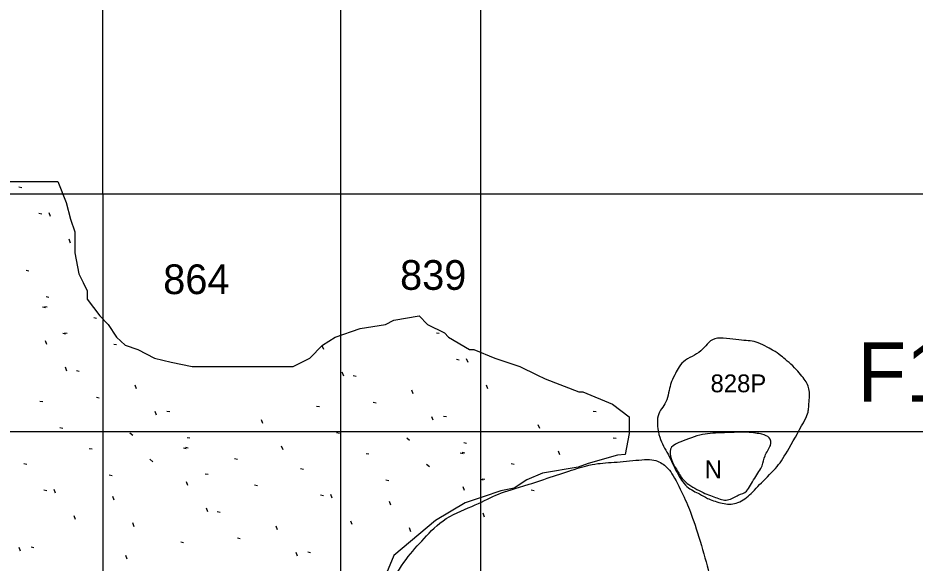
# Model space of a CAD drawing. Extents: x 161.9 to 213.3, y -308.9 to -257.7.
# Drawn here: x 187.29 to 194.83, y -273.11 to -268.52 of the extents above; entities that cross this region are included whole.
import ezdxf

# ---------------------------------------------------------------- set-up
doc = ezdxf.new("R2010")
doc.units = 0
for name, color, linetype in [('exc_ unit #', 7, 'Continuous'), ('feature labels', 7, 'Continuous'), ('Features', 7, 'Continuous'), ('Grid', 7, 'Continuous'), ('Hypo Footprint', 7, 'Continuous'), ('Level 14', 7, 'Continuous'), ('Modern Postholes', 7, 'Continuous')]:
    doc.layers.add(name, color=color, linetype=linetype)

msp = doc.modelspace()

# ---------------------------------------------------------------- linework, layer by layer
at = {"layer": 'Features'}
for p, q in [((187.294, -269.941), (187.318, -269.946)), ((187.463, -270.164), (187.487, -270.168)), ((187.56, -270.191), (187.548, -270.16)), ((187.729, -270.414), (187.717, -270.382)), ((187.355, -270.642), (187.379, -270.647)), ((187.523, -270.864), (187.547, -270.87)), ((187.494, -270.951), (187.518, -270.956)), ((187.509, -270.947), (187.533, -270.952)), ((187.924, -271.041), (187.947, -271.046)), ((187.663, -271.174), (187.687, -271.178)), ((187.677, -271.17), (187.701, -271.174)), ((190.807, -271.169), (190.831, -271.173)), ((187.53, -271.269), (187.518, -271.238)), ((188.093, -271.264), (188.115, -271.268)), ((189.859, -271.311), (189.847, -271.28)), ((190.975, -271.392), (190.999, -271.396)), ((191.073, -271.419), (191.061, -271.388)), ((187.699, -271.492), (187.687, -271.46)), ((187.779, -271.488), (187.802, -271.493)), ((190.027, -271.534), (190.015, -271.502)), ((190.107, -271.53), (190.131, -271.535)), ((188.284, -271.641), (188.272, -271.61)), ((191.241, -271.642), (191.229, -271.61)), ((187.947, -271.71), (187.971, -271.716)), ((190.613, -271.684), (190.601, -271.653)), ((187.471, -271.744), (187.495, -271.749)), ((189.799, -271.786), (189.823, -271.791)), ((190.275, -271.752), (190.299, -271.758)), ((188.453, -271.864), (188.441, -271.832)), ((188.54, -271.828), (188.564, -271.832)), ((192.127, -271.829), (192.151, -271.833)), ((189.348, -271.932), (189.336, -271.901)), ((190.781, -271.906), (190.769, -271.876)), ((190.868, -271.87), (190.892, -271.875)), ((191.676, -271.974), (191.664, -271.943)), ((187.639, -271.966), (187.663, -271.972)), ((188.229, -272.012), (188.253, -272.031)), ((189.967, -272.008), (189.991, -272.014)), ((188.709, -272.05), (188.733, -272.054)), ((190.557, -272.054), (190.581, -272.073)), ((191.037, -272.092), (191.061, -272.098)), ((192.295, -272.052), (192.319, -272.056)), ((187.887, -272.142), (187.911, -272.147)), ((188.68, -272.137), (188.703, -272.142)), ((188.695, -272.133), (188.718, -272.137)), ((189.517, -272.154), (189.505, -272.124)), ((191.845, -272.196), (191.833, -272.166)), ((188.397, -272.234), (188.421, -272.254)), ((189.109, -272.227), (189.133, -272.232)), ((190.215, -272.184), (190.239, -272.189)), ((191.008, -272.179), (191.032, -272.184)), ((191.023, -272.175), (191.047, -272.18)), ((187.336, -272.269), (187.36, -272.274)), ((189.664, -272.312), (189.688, -272.316)), ((190.725, -272.276), (190.749, -272.296)), ((191.437, -272.269), (191.461, -272.274)), ((188.055, -272.364), (188.079, -272.37)), ((188.863, -272.356), (188.887, -272.36)), ((188.716, -272.454), (188.704, -272.423)), ((189.277, -272.45), (189.301, -272.454)), ((190.383, -272.406), (190.407, -272.412)), ((191.044, -272.497), (191.032, -272.466)), ((191.177, -272.402), (191.201, -272.406)), ((191.191, -272.398), (191.215, -272.402)), ((187.505, -272.492), (187.529, -272.496)), ((187.602, -272.519), (187.59, -272.488)), ((188.096, -272.579), (188.084, -272.548)), ((189.833, -272.534), (189.857, -272.538)), ((189.93, -272.562), (189.918, -272.531)), ((191.605, -272.492), (191.629, -272.496)), ((190.424, -272.621), (190.412, -272.59)), ((188.885, -272.676), (188.873, -272.646)), ((188.964, -272.673), (188.988, -272.678)), ((191.213, -272.72), (191.201, -272.688)), ((187.771, -272.742), (187.759, -272.71)), ((188.265, -272.802), (188.253, -272.77)), ((190.099, -272.784), (190.087, -272.754)), ((189.47, -272.827), (189.458, -272.796)), ((190.593, -272.844), (190.581, -272.812)), ((189.133, -272.896), (189.157, -272.9)), ((187.309, -273.006), (187.297, -272.976)), ((187.397, -272.971), (187.421, -272.975)), ((188.656, -272.929), (188.68, -272.934)), ((188.205, -273.075), (188.193, -273.044)), ((189.639, -273.05), (189.627, -273.018)), ((189.725, -273.013), (189.749, -273.018))]:
    msp.add_line(p, q, dxfattribs=at)
for points in [[(185.184, -269.896), (187.375, -269.896), (187.622, -269.896), (187.693, -270.073), (187.728, -270.214), (187.764, -270.32), (187.764, -270.391), (187.764, -270.497), (187.799, -270.674), (187.834, -270.745), (187.87, -270.816), (187.87, -270.886), (187.976, -271.028), (188.046, -271.099), (188.117, -271.205), (188.188, -271.275), (188.294, -271.311), (188.435, -271.382), (188.577, -271.417), (188.753, -271.452), (188.859, -271.452), (189.001, -271.452), (189.177, -271.452), (189.319, -271.452), (189.602, -271.452), (189.743, -271.382), (189.849, -271.275), (189.955, -271.205), (190.167, -271.134), (190.379, -271.099), (190.45, -271.063), (190.662, -271.028), (190.733, -271.099), (190.874, -271.169), (190.909, -271.205), (191.086, -271.311), (191.121, -271.311), (191.298, -271.382), (191.51, -271.452), (191.652, -271.523), (191.722, -271.558), (192.005, -271.665), (192.04, -271.665), (192.288, -271.771), (192.429, -271.877)], [(192.429, -271.877), (192.429, -272.018), (192.394, -272.195), (192.331, -272.199), (192.084, -272.269), (192, -272.3), (191.7, -272.35), (191.567, -272.406), (191.46, -272.476), (191.35, -272.5), (191.2, -272.55), (191.05, -272.6), (190.8, -272.75), (190.45, -273.044), (190.344, -273.292)]]:
    msp.add_lwpolyline(points, dxfattribs=at)
for points in [[(193.031, -271.3223), (193.073, -271.2867), (193.117, -271.186), (193.376, -271.241), (193.487, -271.229), (193.659, -271.33), (193.688, -271.346), (193.827, -271.464), (193.92, -271.577), (193.954, -271.656), (193.936, -271.814), (193.938, -271.856), (193.756, -272.172), (193.688, -272.291), (193.532, -272.435), (193.432, -272.554), (193.315, -272.621), (193.198, -272.606), (193.075, -272.56), (193.035, -272.531), (192.904, -272.472), (192.833, -272.354), (192.757, -272.184), (192.677, -272.063), (192.651, -271.846), (192.751, -271.769), (192.774, -271.58), (192.81, -271.541), (192.865, -271.4), (192.989, -271.358), (193.031, -271.3223)], [(192.8472, -272.094), (192.8913, -272.0743), (193.032, -272.017), (193.188, -272.013), (193.439, -272.001), (193.553, -272.024), (193.613, -272.045), (193.632, -272.113), (193.56, -272.206), (193.56, -272.286), (193.483, -272.386), (193.417, -272.524), (193.352, -272.523), (193.257, -272.595), (193.157, -272.554), (193.04, -272.514), (192.886, -272.424), (192.844, -272.344), (192.778, -272.246), (192.767, -272.135), (192.803, -272.1137), (192.8472, -272.094)]]:
    msp.add_open_spline(points, degree=3, dxfattribs=at)
at = {"layer": 'Grid'}
for p, q in [((188, -270), (190, -270)), ((188, -270), (188, -272)), ((190, -270), (190, -272)), ((190, -272), (198, -272)), ((190, -272), (198, -272))]:
    msp.add_line(p, q, dxfattribs=at)
for points in [[(180, -262), (180, -270), (188, -270), (188, -262)], [(180, -262), (180, -270), (188, -270), (188, -262)], [(190, -262), (190, -270), (198, -270)], [(190, -262), (190, -270), (198, -270)], [(180, -272), (188, -272), (188, -280)], [(180, -272), (188, -272), (188, -280)], [(188, -272), (190, -272), (190, -280)], [(188, -272), (190, -272), (190, -280)]]:
    msp.add_lwpolyline(points, dxfattribs=at)
at = {"layer": 'Hypo Footprint'}
msp.add_lwpolyline([(179.18, -276.187), (191.18, -276.187), (191.18, -262.187), (179.18, -262.187)], close=True, dxfattribs=at)
at = {"layer": 'Modern Postholes'}
msp.add_open_spline([(192.208, -272.266), (192.1487, -272.2713), (192.048, -272.286), (191.538, -272.465), (191.323, -272.519), (191.151, -272.618), (190.873, -272.717), (190.7, -272.906), (190.553, -273.061), (190.399, -273.312), (190.333, -273.459), (190.317, -273.578), (190.326, -273.808), (190.384, -274.05), (190.405, -274.262), (190.467, -274.447), (190.519, -274.586), (190.624, -274.679), (190.754, -274.736), (191.05, -274.793), (191.299, -274.763), (191.453, -274.789), (191.501, -274.664), (191.512, -274.523), (191.755, -274.504), (191.883, -274.519), (192.017, -274.504), (192.027, -274.739), (192.112, -274.742), (192.176, -274.698), (192.289, -274.652), (192.404, -274.608), (192.56, -274.533), (192.709, -274.467), (192.929, -274.361), (193.104, -274.194), (193.181, -274.048), (193.203, -273.907), (193.205, -273.717), (193.156, -273.5), (193.12, -273.262), (193.051, -273), (192.957, -272.702), (192.899, -272.568), (192.796, -272.35), (192.718, -272.271), (192.621, -272.224), (192.404, -272.254), (192.2673, -272.2607), (192.208, -272.266)], degree=3, dxfattribs=at)

# ---------------------------------------------------------------- texts
at = {"layer": 'exc_ unit #'}
for s, p in [('839', (190.5016, -270.808)), ('864', (188.5086, -270.844))]:
    msp.add_text(s, height=0.25, dxfattribs=at).set_placement(p)
at = {"layer": 'feature labels'}
for s, p in [('828P', (193.1136, -271.67)), ('N', (193.0643, -272.394))]:
    msp.add_text(s, height=0.15, dxfattribs=at).set_placement(p)
at = {"layer": 'Level 14'}
msp.add_text('F17', height=0.5, dxfattribs=at).set_placement((194.35, -271.75))

doc.saveas('drawing.dxf')
